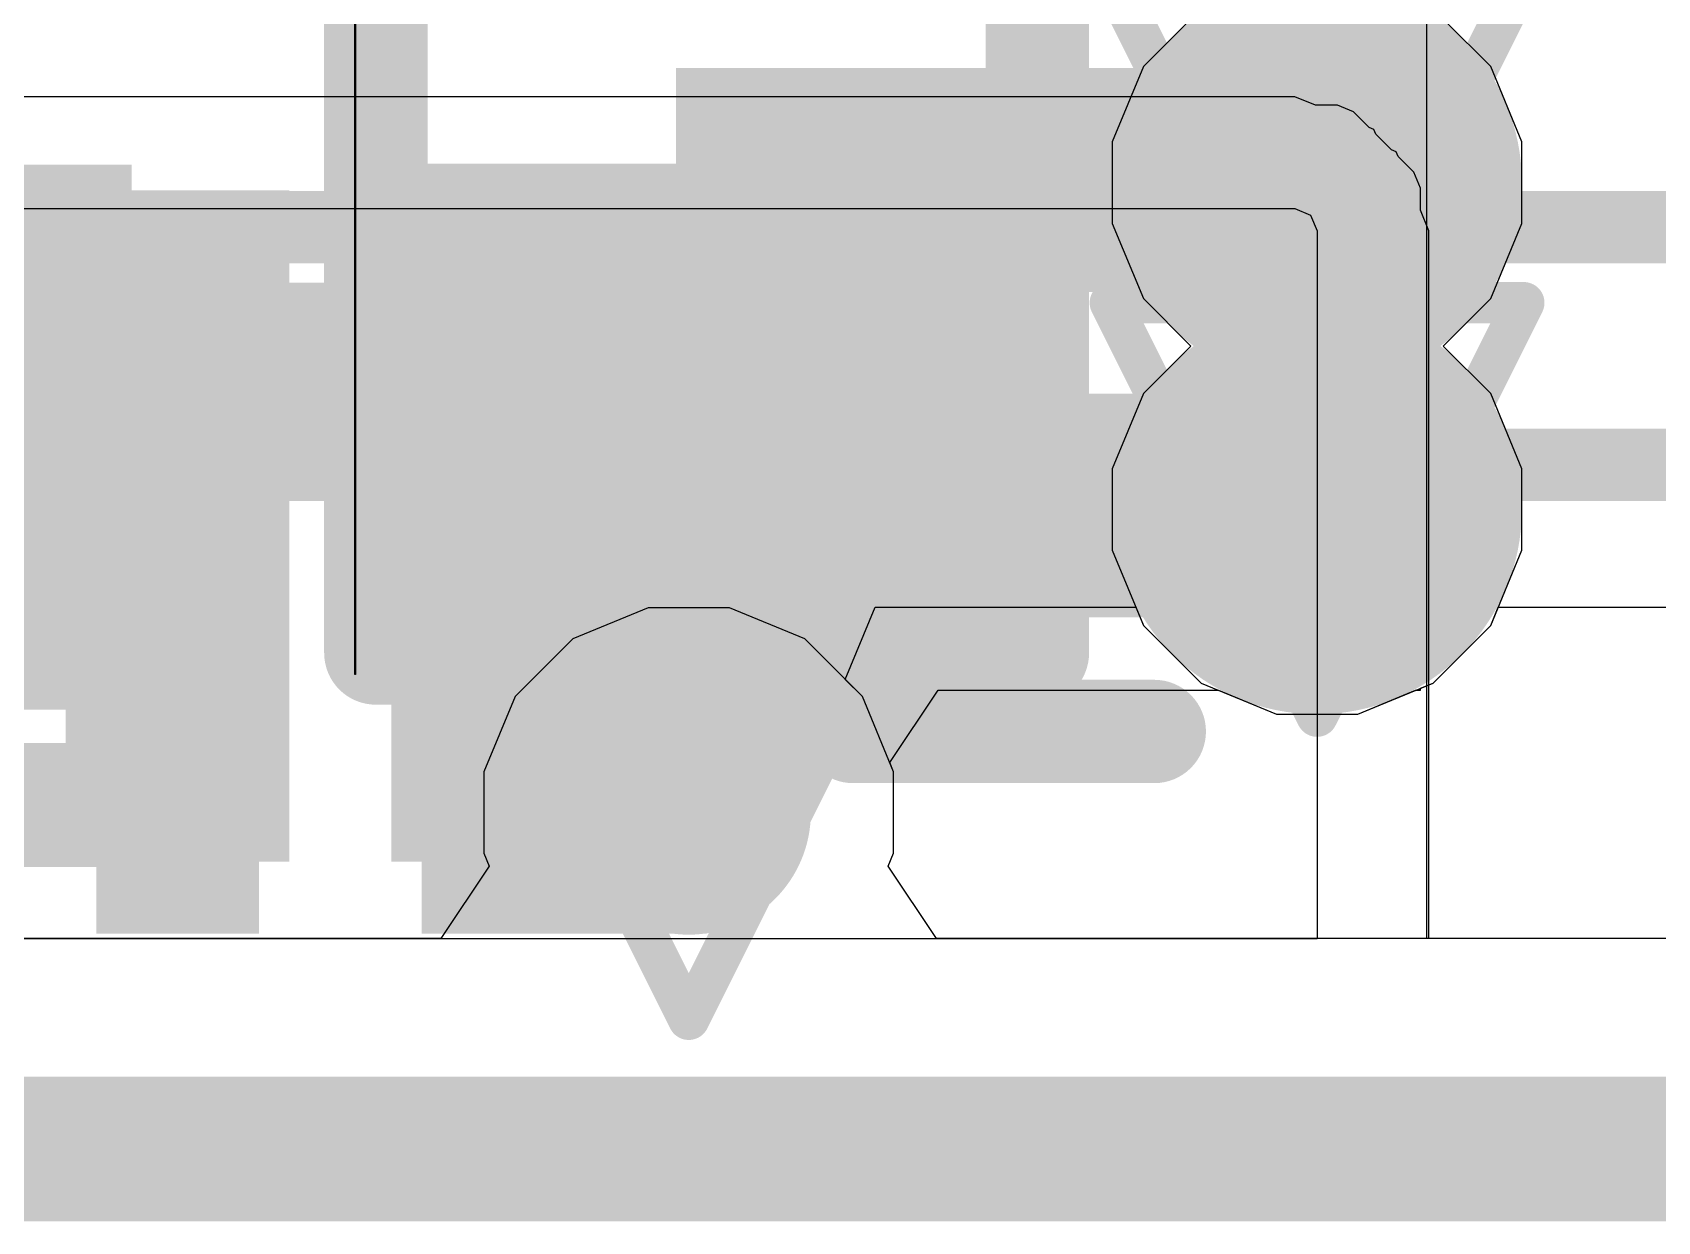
# Model space of a CAD drawing. Header units: inches. Extents: x -6 to 283, y -12 to 154.
# Drawn here: x 64.706 to 66.702, y -11.729 to -10.268 of the extents above; entities that cross this region are included whole.
import ezdxf

# ---------------------------------------------------------------- set-up
doc = ezdxf.new("R2010")
doc.units = ezdxf.units.IN
for name, color, linetype in [('Board Outline', 216, 'Continuous'), ('Bottom Layer', 5, 'Continuous'), ('Bottom Overlay', 54, 'Continuous'), ('Bottom Paste', 16, 'Continuous'), ('Bottom Solder', 6, 'Continuous'), ('Drill Drawing', 1, 'Continuous'), ('GND-1', 16, 'Continuous'), ('GND-2', 90, 'Continuous'), ('GND-3', 216, 'Continuous'), ('GND-4', 54, 'Continuous'), ('PWR-1', 156, 'Continuous'), ('PWR-2', 130, 'Continuous'), ('Signal L1', 76, 'Continuous'), ('Signal L2', 6, 'Continuous'), ('Top Layer', 1, 'Continuous'), ('Top Overlay', 2, 'Continuous'), ('Top Paste', 8, 'Continuous'), ('Top Solder', 216, 'Continuous'), ('Via Holes', 16, 'Continuous')]:
    doc.layers.add(name, color=color, linetype=linetype)

# ---------------------------------------------------------------- blocks, each defined once
blk = doc.blocks.new('24_UQFN__4_2__B_7')
at = {"layer": 'Bottom Layer'}
for points in [[(0.4499991, -1.30000248), (1.20000014, -1.30000248), (1.20000014, -1.50000208), (0.4499991, -1.50000208)], [(-0.1000023399999999, -1.44999964), (-0.1000023400000001, -2.20000068), (-0.3000019400000001, -2.20000068), (-0.3000019399999999, -1.44999964)], [(0.3000019400000001, -1.44999964), (0.3000019399999999, -2.20000068), (0.1000023399999999, -2.20000068), (0.1000023400000001, -1.44999964)], [(0.4499991, -1.70000168), (1.20000014, -1.70000168), (1.20000014, -1.90000128), (0.4499991, -1.90000128)]]:
    blk.add_hatch(color=5, dxfattribs=at).paths.add_polyline_path(points)
at = {"layer": 'Bottom Paste'}
for points in [[(0.4499991, -1.30000248), (1.20000014, -1.30000248), (1.20000014, -1.50000208), (0.4499991, -1.50000208)], [(-0.1000023399999999, -1.44999964), (-0.1000023400000001, -2.20000068), (-0.3000019400000001, -2.20000068), (-0.3000019399999999, -1.44999964)], [(0.3000019400000001, -1.44999964), (0.3000019399999999, -2.20000068), (0.1000023399999999, -2.20000068), (0.1000023400000001, -1.44999964)], [(0.4499991, -1.70000168), (1.20000014, -1.70000168), (1.20000014, -1.90000128), (0.4499991, -1.90000128)]]:
    blk.add_hatch(color=16, dxfattribs=at).paths.add_polyline_path(points)
at = {"layer": 'Bottom Solder'}
for points in [[(0.41249854, -1.26250192), (1.2375007, -1.26250192), (1.2375007, -1.53750264), (0.41249854, -1.53750264)], [(-0.06250177999999992, -1.41249908), (-0.06250178000000006, -2.23750124), (-0.3375025, -2.23750124), (-0.3375024999999999, -1.41249908)], [(0.3375025, -1.41249908), (0.3375024999999999, -2.23750124), (0.06250177999999992, -2.23750124), (0.06250178000000006, -1.41249908)], [(0.41249854, -1.66250112), (1.2375007, -1.66250112), (1.2375007, -1.93750184), (0.41249854, -1.93750184)]]:
    blk.add_hatch(color=6, dxfattribs=at).paths.add_polyline_path(points)
at = {"layer": 'Bottom Overlay'}
blk.add_lwpolyline([(0.62999874, -2.07760316, 0.127, 0.127, 0), (1.00000054, -2.07760062, 0.127, 0.127, 0)], format="xyseb", dxfattribs=at)
for points in [[(0.59824874, -2.07760316, 0.0635, 0.0635, 1), (0.66174874, -2.07760316, 0.0635, 0.0635, 1)], [(0.9682505399999999, -2.07760062, 0.0635, 0.0635, 1), (1.03175054, -2.07760062, 0.0635, 0.0635, 1)]]:
    blk.add_lwpolyline(points, format="xyseb", close=True, dxfattribs=at)
blk = doc.blocks.new('R___0402_116')
at = {"layer": 'Top Layer'}
for points in [[(-0.6985, -0.3175), (-0.6985, 0.3174999999999999), (-0.2413000000000001, 0.3175), (-0.2412999999999999, -0.3174999999999999)], [(0.2413000000000001, -0.3175), (0.2412999999999999, 0.3174999999999999), (0.6985, 0.3175), (0.6985, -0.3174999999999999)]]:
    blk.add_hatch(color=1, dxfattribs=at).paths.add_polyline_path(points)
at = {"layer": 'Top Paste'}
for points in [[(-0.6985, -0.3175), (-0.6985, 0.3174999999999999), (-0.2413000000000001, 0.3175), (-0.2412999999999999, -0.3174999999999999)], [(0.2413000000000001, -0.3175), (0.2412999999999999, 0.3174999999999999), (0.6985, 0.3175), (0.6985, -0.3174999999999999)]]:
    blk.add_hatch(color=8, dxfattribs=at).paths.add_polyline_path(points)
at = {"layer": 'Top Solder'}
for points in [[(-0.75350116, -0.3725011600000001), (-0.75350116, 0.3725011599999999), (-0.18629884, 0.3725011600000001), (-0.1862988399999999, -0.3725011599999999)], [(0.18629884, -0.3725011600000001), (0.1862988399999999, 0.3725011599999999), (0.75350116, 0.3725011600000001), (0.75350116, -0.3725011599999999)]]:
    blk.add_hatch(color=216, dxfattribs=at).paths.add_polyline_path(points)
at = {"layer": 'Top Overlay'}
for points in [[(-0.7874, -0.4064, 0.127, 0.127, 0), (-0.7874, 0.4064, 0.127, 0.127, 0)], [(0.7874, 0.4064, 0.127, 0.127, 0), (-0.7874, 0.4064, 0.127, 0.127, 0)], [(0.7874, -0.4064, 0.127, 0.127, 0), (0.7874, 0.4064, 0.127, 0.127, 0)], [(0.7874, -0.4064, 0.127, 0.127, 0), (-0.7874, -0.4064, 0.127, 0.127, 0)], [(0.8128, -0.4318, 0.0032258, 0.0032258, 0), (-0.8128, -0.4318, 0.0032258, 0.0032258, 0)]]:
    blk.add_lwpolyline(points, format="xyseb", dxfattribs=at)
for points in [[(-0.8191499999999999, 0.4064, 0.0635, 0.0635, 1), (-0.7556499999999999, 0.4064, 0.0635, 0.0635, 1)], [(-0.8191499999999999, 0.4064, 0.0635, 0.0635, 1), (-0.7556499999999999, 0.4064, 0.0635, 0.0635, 1)], [(0.7556499999999999, 0.4064, 0.0635, 0.0635, 1), (0.8191499999999999, 0.4064, 0.0635, 0.0635, 1)], [(0.7556499999999999, 0.4064, 0.0635, 0.0635, 1), (0.8191499999999999, 0.4064, 0.0635, 0.0635, 1)], [(-0.8191499999999999, -0.4064, 0.0635, 0.0635, 1), (-0.7556499999999999, -0.4064, 0.0635, 0.0635, 1)], [(-0.8191499999999999, -0.4064, 0.0635, 0.0635, 1), (-0.7556499999999999, -0.4064, 0.0635, 0.0635, 1)], [(0.7556499999999999, -0.4064, 0.0635, 0.0635, 1), (0.8191499999999999, -0.4064, 0.0635, 0.0635, 1)], [(0.7556499999999999, -0.4064, 0.0635, 0.0635, 1), (0.8191499999999999, -0.4064, 0.0635, 0.0635, 1)], [(-0.81360518, -0.4318, 0.0016129, 0.0016129, 1), (-0.8119948199999999, -0.4318, 0.0016129, 0.0016129, 1)], [(0.8119948199999999, -0.4318, 0.0016129, 0.0016129, 1), (0.81360518, -0.4318, 0.0016129, 0.0016129, 1)]]:
    blk.add_lwpolyline(points, format="xyseb", close=True, dxfattribs=at)
blk = doc.blocks.new('C___0402_313')
at = {"layer": 'Top Layer'}
for points in [[(-0.6985, -0.3175), (-0.6985, 0.3174999999999999), (-0.2413000000000001, 0.3175), (-0.2412999999999999, -0.3174999999999999)], [(0.2413000000000001, -0.3175), (0.2412999999999999, 0.3174999999999999), (0.6985, 0.3175), (0.6985, -0.3174999999999999)]]:
    blk.add_hatch(color=1, dxfattribs=at).paths.add_polyline_path(points)
at = {"layer": 'Top Paste'}
for points in [[(-0.6985, -0.3175), (-0.6985, 0.3174999999999999), (-0.2413000000000001, 0.3175), (-0.2412999999999999, -0.3174999999999999)], [(0.2413000000000001, -0.3175), (0.2412999999999999, 0.3174999999999999), (0.6985, 0.3175), (0.6985, -0.3174999999999999)]]:
    blk.add_hatch(color=8, dxfattribs=at).paths.add_polyline_path(points)
at = {"layer": 'Top Solder'}
for points in [[(-0.7584998799999999, -0.3774998800000001), (-0.7584998799999999, 0.3774998799999999), (-0.1813001200000001, 0.3774998800000001), (-0.1813001199999999, -0.3774998799999999)], [(0.1813001200000001, -0.3774998800000001), (0.1813001199999999, 0.3774998799999999), (0.7584998799999999, 0.3774998800000001), (0.7584998799999999, -0.3774998799999999)]]:
    blk.add_hatch(color=216, dxfattribs=at).paths.add_polyline_path(points)
at = {"layer": 'Top Overlay'}
for points in [[(-0.2794, 0.4064, 0.127, 0.127, 0), (-0.7874, 0.4064, 0.127, 0.127, 0)], [(-0.7874, -0.4064, 0.127, 0.127, 0), (-0.7874, 0.4064, 0.127, 0.127, 0)], [(0.7874, 0.4064, 0.127, 0.127, 0), (0.2794, 0.4064, 0.127, 0.127, 0)], [(0.7874, -0.4064, 0.127, 0.127, 0), (0.7874, 0.4064, 0.127, 0.127, 0)], [(-0.2794, -0.4064, 0.127, 0.127, 0), (-0.7874, -0.4064, 0.127, 0.127, 0)], [(0.7874, -0.4064, 0.127, 0.127, 0), (0.2794, -0.4064, 0.127, 0.127, 0)]]:
    blk.add_lwpolyline(points, format="xyseb", dxfattribs=at)
for points in [[(-0.8191499999999999, 0.4064, 0.0635, 0.0635, 1), (-0.7556499999999999, 0.4064, 0.0635, 0.0635, 1)], [(-0.8191499999999999, 0.4064, 0.0635, 0.0635, 1), (-0.7556499999999999, 0.4064, 0.0635, 0.0635, 1)], [(-0.31115, 0.4064, 0.0635, 0.0635, 1), (-0.24765, 0.4064, 0.0635, 0.0635, 1)], [(0.24765, 0.4064, 0.0635, 0.0635, 1), (0.31115, 0.4064, 0.0635, 0.0635, 1)], [(0.7556499999999999, 0.4064, 0.0635, 0.0635, 1), (0.8191499999999999, 0.4064, 0.0635, 0.0635, 1)], [(0.7556499999999999, 0.4064, 0.0635, 0.0635, 1), (0.8191499999999999, 0.4064, 0.0635, 0.0635, 1)], [(-0.8191499999999999, -0.4064, 0.0635, 0.0635, 1), (-0.7556499999999999, -0.4064, 0.0635, 0.0635, 1)], [(-0.8191499999999999, -0.4064, 0.0635, 0.0635, 1), (-0.7556499999999999, -0.4064, 0.0635, 0.0635, 1)], [(-0.31115, -0.4064, 0.0635, 0.0635, 1), (-0.24765, -0.4064, 0.0635, 0.0635, 1)], [(0.24765, -0.4064, 0.0635, 0.0635, 1), (0.31115, -0.4064, 0.0635, 0.0635, 1)], [(0.7556499999999999, -0.4064, 0.0635, 0.0635, 1), (0.8191499999999999, -0.4064, 0.0635, 0.0635, 1)], [(0.7556499999999999, -0.4064, 0.0635, 0.0635, 1), (0.8191499999999999, -0.4064, 0.0635, 0.0635, 1)]]:
    blk.add_lwpolyline(points, format="xyseb", close=True, dxfattribs=at)

msp = doc.modelspace()

# ---------------------------------------------------------------- hatches: boundary and pattern name
at = {"layer": 'Bottom Layer'}
h = msp.add_hatch(color=5, dxfattribs=at)
edge = h.paths.add_edge_path()
edge.add_arc((66.28383237999999, -10.45252418), 0.1499997, 0, 360)
for points in [[(64.78383538, -11.37531634), (64.98383498, -11.37531634), (64.98383498, -10.49932622), (64.78383538, -10.49932622)], [(65.18383966, -11.37531634), (65.53383642, -11.37531634), (65.53383642, -11.07486482), (65.18383966, -11.07486482)]]:
    msp.add_hatch(color=5, dxfattribs=at).paths.add_polyline_path(points)
h = msp.add_hatch(color=5, dxfattribs=at)
edge = h.paths.add_edge_path()
edge.add_arc((66.28383491999999, -10.85412358), 0.1499997, 0, 360)
h = msp.add_hatch(color=5, dxfattribs=at)
edge = h.paths.add_edge_path()
edge.add_arc((65.51187558, -11.22657394), 0.1499997, 0, 360)
at = {"layer": 'Bottom Solder'}
h = msp.add_hatch(color=6, dxfattribs=at)
edge = h.paths.add_edge_path()
edge.add_arc((66.28880062, -10.0509578), 0.2515997, 0, 360)
h = msp.add_hatch(color=6, dxfattribs=at)
edge = h.paths.add_edge_path()
edge.add_arc((66.28383237999999, -10.45252418), 0.2515997, 0, 360)
h = msp.add_hatch(color=6, dxfattribs=at)
edge = h.paths.add_edge_path()
edge.add_arc((66.28383491999999, -10.85412358), 0.2515997, 0, 360)
at = {"layer": 'GND-1'}
h = msp.add_hatch(color=16, dxfattribs=at)
edge = h.paths.add_edge_path()
edge.add_arc((65.51187558, -11.22657394), 0.1499997, 0, 360)
at = {"layer": 'GND-2'}
h = msp.add_hatch(color=90, dxfattribs=at)
edge = h.paths.add_edge_path()
edge.add_arc((65.51187558, -11.22657394), 0.1499997, 0, 360)
at = {"layer": 'GND-3'}
h = msp.add_hatch(color=216, dxfattribs=at)
edge = h.paths.add_edge_path()
edge.add_arc((65.51187558, -11.22657394), 0.1499997, 0, 360)
at = {"layer": 'GND-4'}
h = msp.add_hatch(color=54, dxfattribs=at)
edge = h.paths.add_edge_path()
edge.add_arc((66.28383237999999, -10.45252418), 0.1499997, 0, 360)
h = msp.add_hatch(color=54, dxfattribs=at)
edge = h.paths.add_edge_path()
edge.add_arc((66.28383491999999, -10.85412358), 0.1499997, 0, 360)
h = msp.add_hatch(color=54, dxfattribs=at)
edge = h.paths.add_edge_path()
edge.add_arc((65.51187558, -11.22657394), 0.1499997, 0, 360)
at = {"layer": 'PWR-1'}
h = msp.add_hatch(color=156, dxfattribs=at)
edge = h.paths.add_edge_path()
edge.add_arc((65.51187558, -11.22657394), 0.1499997, 0, 360)
at = {"layer": 'PWR-2'}
h = msp.add_hatch(color=130, dxfattribs=at)
edge = h.paths.add_edge_path()
edge.add_arc((65.51187558, -11.22657394), 0.1499997, 0, 360)
at = {"layer": 'Signal L1'}
h = msp.add_hatch(color=76, dxfattribs=at)
edge = h.paths.add_edge_path()
edge.add_arc((65.51187558, -11.22657394), 0.1499997, 0, 360)
at = {"layer": 'Signal L2'}
h = msp.add_hatch(color=6, dxfattribs=at)
edge = h.paths.add_edge_path()
edge.add_arc((66.28383237999999, -10.45252418), 0.1499997, 0, 360)
h = msp.add_hatch(color=6, dxfattribs=at)
edge = h.paths.add_edge_path()
edge.add_arc((66.28383491999999, -10.85412358), 0.1499997, 0, 360)
h = msp.add_hatch(color=6, dxfattribs=at)
edge = h.paths.add_edge_path()
edge.add_arc((65.51187558, -11.22657394), 0.1499997, 0, 360)
at = {"layer": 'Top Layer'}
msp.add_hatch(color=1, dxfattribs=at).paths.add_polyline_path([(64.37054182, -10.83738498), (65.56617062, -10.83738498), (65.56617062, -10.57566338), (64.37054182, -10.57566338)])
h = msp.add_hatch(color=1, dxfattribs=at)
edge = h.paths.add_edge_path()
edge.add_arc((65.51187558, -11.22657394), 0.1499997, 0, 360)
at = {"layer": 'Via Holes'}
h = msp.add_hatch(color=7, dxfattribs=at)
edge = h.paths.add_edge_path()
edge.add_arc((66.28383237999999, -10.45252418), 0.07499858, 0, 360)
h = msp.add_hatch(color=7, dxfattribs=at)
edge = h.paths.add_edge_path()
edge.add_arc((66.28383491999999, -10.85412358), 0.07499858, 0, 360)
h = msp.add_hatch(color=7, dxfattribs=at)
edge = h.paths.add_edge_path()
edge.add_arc((65.51187558, -11.22657394), 0.07499858, 0, 360)

# ---------------------------------------------------------------- linework, layer by layer
at = {"layer": 'Board Outline'}
msp.add_lwpolyline([(12.036425, -11.64013166, 0.1778, 0.1778, 0), (75.42232058, -11.64012658, 0.1778, 0.1778, 0)], format="xyseb", dxfattribs=at)
at = {"layer": 'Bottom Layer'}
for p, q in [((66.49713141999999, -10.99664298), (66.50643543999999, -10.97418176)), ((66.50643543999999, -10.97418176), (71.15574796, -10.97418176)), ((66.42635431999999, -11.06742008), (66.49713141999999, -10.99664298)), ((65.75879406, -11.1652304), (65.81819704, -11.07632786)), ((65.81819704, -11.07632786), (66.1628217, -11.07632786)), ((66.1628217, -11.07632786), (66.2337893, -11.10572328)), ((66.33388054, -11.10572328), (66.40484814, -11.07632786)), ((66.40484814, -11.07632786), (66.41083746, -11.07632786)), ((66.41083746, -11.07384628), (66.42635431999999, -11.06742008)), ((66.41083746, -11.07632786), (66.41083746, -11.07384628)), ((66.2337893, -11.10572328), (66.33388054, -11.10572328)), ((65.76347528, -11.17652832), (65.75879406, -11.1652304)), ((65.76347528, -11.27661956), (65.76347528, -11.17652832)), ((65.75699574, -11.29226088), (65.76347528, -11.27661956)), ((65.81639872, -11.38116342), (65.75699574, -11.29226088)), ((75.42228247999999, -11.38116342), (65.81639872, -11.38116342))]:
    msp.add_line(p, q, dxfattribs=at)
for points in [[(66.33858208, -10.50727388, 0.08889999999999999, 0.08889999999999999, -0.4142135623730951), (66.28383237999999, -10.45252418, 0.08889999999999999, 0.08889999999999999, 0)], [(66.33858208, -10.50727388, 0.08889999999999999, 0.08889999999999999, 0), (71.15574796, -10.50727388, 0.08889999999999999, 0.08889999999999999, 0)], [(66.28383491999999, -10.85412358, 0.08889999999999999, 0.08889999999999999, -0.4142135623730951), (66.33858461999999, -10.79937388, 0.08889999999999999, 0.08889999999999999, 0)], [(66.33858461999999, -10.79937388, 0.08889999999999999, 0.08889999999999999, 0), (71.15574796, -10.79937388, 0.08889999999999999, 0.08889999999999999, 0)], [(64.88383518, -11.14932746, 0.1524, 0.1524, 0), (64.88383518, -10.87432674, 0.1524, 0.1524, 0)], [(65.28383692, -10.87432674, 0.1016, 0.1016, 0), (65.28383946, -10.87432674, 0.1016, 0.1016, 0)], [(64.8160375, -11.21712514, 0.1524, 0.1524, 0), (64.88383518, -11.14932746, 0.1524, 0.1524, 0)], [(51.19818818, -11.21712514, 0.1524, 0.1524, 0), (64.8160375, -11.21712514, 0.1524, 0.1524, 0)]]:
    msp.add_lwpolyline(points, format="xyseb", dxfattribs=at)
for points in [[(66.26160737999999, -10.45252418, 0.04445, 0.04445, 1), (66.30605738, -10.45252418, 0.04445, 0.04445, 1)], [(66.31635707999999, -10.50727388, 0.04445, 0.04445, 1), (66.36080708, -10.50727388, 0.04445, 0.04445, 1)], [(66.31635707999999, -10.50727388, 0.04445, 0.04445, 1), (66.36080708, -10.50727388, 0.04445, 0.04445, 1)], [(66.31635961999999, -10.79937388, 0.04445, 0.04445, 1), (66.36080962, -10.79937388, 0.04445, 0.04445, 1)], [(66.31635961999999, -10.79937388, 0.04445, 0.04445, 1), (66.36080962, -10.79937388, 0.04445, 0.04445, 1)], [(64.84573518, -10.87432674, 0.0762, 0.0762, 1), (64.92193517999999, -10.87432674, 0.0762, 0.0762, 1)], [(66.26160992, -10.85412358, 0.04445, 0.04445, 1), (66.30605992, -10.85412358, 0.04445, 0.04445, 1)], [(65.25843692, -10.87432674, 0.0508, 0.0508, 1), (65.30923691999999, -10.87432674, 0.0508, 0.0508, 1)], [(65.25843945999999, -10.87432674, 0.0508, 0.0508, 1), (65.30923946, -10.87432674, 0.0508, 0.0508, 1)], [(64.84573518, -11.14932746, 0.0762, 0.0762, 1), (64.92193517999999, -11.14932746, 0.0762, 0.0762, 1)], [(64.84573518, -11.14932746, 0.0762, 0.0762, 1), (64.92193517999999, -11.14932746, 0.0762, 0.0762, 1)], [(64.7779375, -11.21712514, 0.0762, 0.0762, 1), (64.8541375, -11.21712514, 0.0762, 0.0762, 1)], [(64.7779375, -11.21712514, 0.0762, 0.0762, 1), (64.8541375, -11.21712514, 0.0762, 0.0762, 1)]]:
    msp.add_lwpolyline(points, format="xyseb", close=True, dxfattribs=at)
at = {"layer": 'Drill Drawing'}
for points in [[(66.03480061999998, -9.7969578, 0.0508, 0.0508, 0), (66.28880062, -10.3049578, 0.0508, 0.0508, 0)], [(66.28880062, -10.3049578, 0.0508, 0.0508, 0), (66.54280062, -9.7969578, 0.0508, 0.0508, 0)], [(66.02983238, -10.19852418, 0.0508, 0.0508, 0), (66.28383237999999, -10.70652418, 0.0508, 0.0508, 0)], [(66.28383237999999, -10.70652418, 0.0508, 0.0508, 0), (66.53783238, -10.19852418, 0.0508, 0.0508, 0)], [(66.02983492, -10.60012358, 0.0508, 0.0508, 0), (66.53783492, -10.60012358, 0.0508, 0.0508, 0)], [(66.02983492, -10.60012358, 0.0508, 0.0508, 0), (66.28383491999999, -11.10812358, 0.0508, 0.0508, 0)], [(66.28383491999999, -11.10812358, 0.0508, 0.0508, 0), (66.53783492, -10.60012358, 0.0508, 0.0508, 0)], [(65.25787558, -10.97257394, 0.0508, 0.0508, 0), (65.76587557999999, -10.97257394, 0.0508, 0.0508, 0)], [(65.25787558, -10.97257394, 0.0508, 0.0508, 0), (65.51187558, -11.48057394, 0.0508, 0.0508, 0)], [(65.51187558, -11.48057394, 0.0508, 0.0508, 0), (65.76587557999999, -10.97257394, 0.0508, 0.0508, 0)]]:
    msp.add_lwpolyline(points, format="xyseb", dxfattribs=at)
for points in [[(66.27610062, -10.3049578, 0.0254, 0.0254, 1), (66.30150062, -10.3049578, 0.0254, 0.0254, 1)], [(66.27610062, -10.3049578, 0.0254, 0.0254, 1), (66.30150062, -10.3049578, 0.0254, 0.0254, 1)], [(66.01713491999999, -10.60012358, 0.0254, 0.0254, 1), (66.04253492, -10.60012358, 0.0254, 0.0254, 1)], [(66.01713491999999, -10.60012358, 0.0254, 0.0254, 1), (66.04253492, -10.60012358, 0.0254, 0.0254, 1)], [(66.52513492, -10.60012358, 0.0254, 0.0254, 1), (66.55053492, -10.60012358, 0.0254, 0.0254, 1)], [(66.52513492, -10.60012358, 0.0254, 0.0254, 1), (66.55053492, -10.60012358, 0.0254, 0.0254, 1)], [(66.27113238, -10.70652418, 0.0254, 0.0254, 1), (66.29653238, -10.70652418, 0.0254, 0.0254, 1)], [(66.27113238, -10.70652418, 0.0254, 0.0254, 1), (66.29653238, -10.70652418, 0.0254, 0.0254, 1)], [(65.24517558, -10.97257394, 0.0254, 0.0254, 1), (65.27057558, -10.97257394, 0.0254, 0.0254, 1)], [(65.24517558, -10.97257394, 0.0254, 0.0254, 1), (65.27057558, -10.97257394, 0.0254, 0.0254, 1)], [(65.75317558, -10.97257394, 0.0254, 0.0254, 1), (65.77857558, -10.97257394, 0.0254, 0.0254, 1)], [(65.75317558, -10.97257394, 0.0254, 0.0254, 1), (65.77857558, -10.97257394, 0.0254, 0.0254, 1)], [(66.27113492, -11.10812358, 0.0254, 0.0254, 1), (66.29653492, -11.10812358, 0.0254, 0.0254, 1)], [(66.27113492, -11.10812358, 0.0254, 0.0254, 1), (66.29653492, -11.10812358, 0.0254, 0.0254, 1)], [(65.49917557999999, -11.48057394, 0.0254, 0.0254, 1), (65.52457558, -11.48057394, 0.0254, 0.0254, 1)], [(65.49917557999999, -11.48057394, 0.0254, 0.0254, 1), (65.52457558, -11.48057394, 0.0254, 0.0254, 1)]]:
    msp.add_lwpolyline(points, format="xyseb", close=True, dxfattribs=at)
at = {"layer": 'GND-1'}
for p, q in [((65.46182996, -10.97497424), (65.36935618, -11.01327744)), ((65.5619212, -10.97497424), (65.46182996, -10.97497424)), ((65.65439497999999, -11.01327744), (65.5619212, -10.97497424)), ((65.36935618, -11.01327744), (65.29857908, -11.08405454)), ((65.72517208, -11.08405454), (65.65439497999999, -11.01327744)), ((65.29857908, -11.08405454), (65.26027588, -11.17652832)), ((65.76347528, -11.17652832), (65.72517208, -11.08405454)), ((65.26027588, -11.17652832), (65.26027588, -11.27661956)), ((65.76347528, -11.27661956), (65.76347528, -11.17652832)), ((65.26027588, -11.27661956), (65.26675542, -11.29226088)), ((65.75699574, -11.29226088), (65.76347528, -11.27661956)), ((65.26675542, -11.29226088), (65.20735244, -11.38116342)), ((65.81639872, -11.38116342), (65.75699574, -11.29226088)), ((65.20735244, -11.38116342), (43.75948068, -11.38116342)), ((75.42228247999999, -11.38116342), (65.81639872, -11.38116342))]:
    msp.add_line(p, q, dxfattribs=at)
at = {"layer": 'GND-2'}
for p, q in [((65.46182996, -10.97497424), (65.36935618, -11.01327744)), ((65.5619212, -10.97497424), (65.46182996, -10.97497424)), ((65.65439497999999, -11.01327744), (65.5619212, -10.97497424)), ((65.36935618, -11.01327744), (65.29857908, -11.08405454)), ((65.72517208, -11.08405454), (65.65439497999999, -11.01327744)), ((65.29857908, -11.08405454), (65.26027588, -11.17652832)), ((65.76347528, -11.17652832), (65.72517208, -11.08405454)), ((65.26027588, -11.17652832), (65.26027588, -11.27661956)), ((65.76347528, -11.27661956), (65.76347528, -11.17652832)), ((65.26027588, -11.27661956), (65.26675542, -11.29226088)), ((65.75699574, -11.29226088), (65.76347528, -11.27661956)), ((65.26675542, -11.29226088), (65.20735244, -11.38116342)), ((65.81639872, -11.38116342), (65.75699574, -11.29226088)), ((65.20735244, -11.38116342), (43.75948068, -11.38116342)), ((75.42228247999999, -11.38116342), (65.81639872, -11.38116342))]:
    msp.add_line(p, q, dxfattribs=at)
at = {"layer": 'GND-3'}
for p, q in [((65.46182996, -10.97497424), (65.36935618, -11.01327744)), ((65.5619212, -10.97497424), (65.46182996, -10.97497424)), ((65.65439497999999, -11.01327744), (65.5619212, -10.97497424)), ((65.36935618, -11.01327744), (65.29857908, -11.08405454)), ((65.72517208, -11.08405454), (65.65439497999999, -11.01327744)), ((65.29857908, -11.08405454), (65.26027588, -11.17652832)), ((65.76347528, -11.17652832), (65.72517208, -11.08405454)), ((65.26027588, -11.17652832), (65.26027588, -11.27661956)), ((65.76347528, -11.27661956), (65.76347528, -11.17652832)), ((65.26027588, -11.27661956), (65.26675542, -11.29226088)), ((65.75699574, -11.29226088), (65.76347528, -11.27661956)), ((65.26675542, -11.29226088), (65.20735244, -11.38116342)), ((65.81639872, -11.38116342), (65.75699574, -11.29226088)), ((65.20735244, -11.38116342), (43.75948068, -11.38116342)), ((75.42228247999999, -11.38116342), (65.81639872, -11.38116342))]:
    msp.add_line(p, q, dxfattribs=at)
at = {"layer": 'GND-4'}
for p, q in [((66.13128506, -10.24925814), (66.07053588, -10.31000478)), ((66.49712887999999, -10.31000478), (66.44134794, -10.25422638)), ((66.07053588, -10.31000478), (66.03223267999999, -10.40247856)), ((66.53543207999999, -10.40247856), (66.49712887999999, -10.31000478)), ((66.03223267999999, -10.40247856), (66.03223267999999, -10.5025698)), ((66.53543207999999, -10.5025698), (66.53543207999999, -10.40247856)), ((66.03223267999999, -10.5025698), (66.07053588, -10.59504358)), ((66.49712887999999, -10.59504358), (66.53543207999999, -10.5025698)), ((66.07053588, -10.59504358), (66.12881618, -10.65332642)), ((66.43884858, -10.65332134), (66.49712887999999, -10.59504358)), ((66.12881618, -10.65332642), (66.07053842, -10.71160418)), ((66.49713141999999, -10.71160418), (66.43884858, -10.65332134)), ((66.07053842, -10.71160418), (66.03223521999999, -10.80407796)), ((66.53543462, -10.80407796), (66.49713141999999, -10.71160418)), ((66.03223521999999, -10.80407796), (66.03223521999999, -10.9041692)), ((66.53543462, -10.9041692), (66.53543462, -10.80407796)), ((66.03223521999999, -10.9041692), (66.07053842, -10.99664298)), ((66.49713141999999, -10.99664298), (66.53543462, -10.9041692)), ((65.46182996, -10.97497424), (65.36935618, -11.01327744)), ((65.5619212, -10.97497424), (65.46182996, -10.97497424)), ((65.65439497999999, -11.01327744), (65.5619212, -10.97497424)), ((66.07053842, -10.99664298), (66.14131552, -11.06742008)), ((66.42635431999999, -11.06742008), (66.49713141999999, -10.99664298)), ((65.36935618, -11.01327744), (65.29857908, -11.08405454)), ((65.72517208, -11.08405454), (65.65439497999999, -11.01327744)), ((66.14131552, -11.06742008), (66.2337893, -11.10572328)), ((66.33388054, -11.10572328), (66.42635431999999, -11.06742008)), ((65.29857908, -11.08405454), (65.26027588, -11.17652832)), ((65.76347528, -11.17652832), (65.72517208, -11.08405454)), ((66.2337893, -11.10572328), (66.33388054, -11.10572328)), ((65.26027588, -11.17652832), (65.26027588, -11.27661956)), ((65.76347528, -11.27661956), (65.76347528, -11.17652832)), ((65.26027588, -11.27661956), (65.26675542, -11.29226088)), ((65.75699574, -11.29226088), (65.76347528, -11.27661956)), ((65.26675542, -11.29226088), (65.20735244, -11.38116342)), ((65.81639872, -11.38116342), (65.75699574, -11.29226088)), ((65.20735244, -11.38116342), (43.75948068, -11.38116342)), ((75.42228247999999, -11.38116342), (65.81639872, -11.38116342))]:
    msp.add_line(p, q, dxfattribs=at)
at = {"layer": 'PWR-1'}
for p, q in [((65.46182996, -10.97497424), (65.36935618, -11.01327744)), ((65.5619212, -10.97497424), (65.46182996, -10.97497424)), ((65.65439497999999, -11.01327744), (65.5619212, -10.97497424)), ((65.36935618, -11.01327744), (65.29857908, -11.08405454)), ((65.72517208, -11.08405454), (65.65439497999999, -11.01327744)), ((65.29857908, -11.08405454), (65.26027588, -11.17652832)), ((65.76347528, -11.17652832), (65.72517208, -11.08405454)), ((65.26027588, -11.17652832), (65.26027588, -11.27661956)), ((65.76347528, -11.27661956), (65.76347528, -11.17652832)), ((65.26027588, -11.27661956), (65.26675542, -11.29226088)), ((65.75699574, -11.29226088), (65.76347528, -11.27661956)), ((65.26675542, -11.29226088), (65.20735244, -11.38116342)), ((65.81639872, -11.38116342), (65.75699574, -11.29226088)), ((65.20735244, -11.38116342), (36.4979458, -11.38116342)), ((75.42228247999999, -11.38116342), (65.81639872, -11.38116342))]:
    msp.add_line(p, q, dxfattribs=at)
at = {"layer": 'PWR-2'}
for p, q in [((66.4186124, -11.38116342), (66.4186124, -9.5014034)), ((65.46182996, -10.97497424), (65.36935618, -11.01327744)), ((65.5619212, -10.97497424), (65.46182996, -10.97497424)), ((65.65439497999999, -11.01327744), (65.5619212, -10.97497424)), ((65.36935618, -11.01327744), (65.29857908, -11.08405454)), ((65.72517208, -11.08405454), (65.65439497999999, -11.01327744)), ((65.29857908, -11.08405454), (65.26027588, -11.17652832)), ((65.76347528, -11.17652832), (65.72517208, -11.08405454)), ((65.26027588, -11.17652832), (65.26027588, -11.27661956)), ((65.76347528, -11.27661956), (65.76347528, -11.17652832)), ((65.26027588, -11.27661956), (65.26675542, -11.29226088)), ((65.75699574, -11.29226088), (65.76347528, -11.27661956)), ((65.26675542, -11.29226088), (65.20735244, -11.38116342)), ((65.81639872, -11.38116342), (65.75699574, -11.29226088)), ((65.20735244, -11.38116342), (43.75948068, -11.38116342)), ((75.42228247999999, -11.38116342), (65.81639872, -11.38116342)), ((75.42228247999999, -11.38116342), (66.4186124, -11.38116342))]:
    msp.add_line(p, q, dxfattribs=at)
at = {"layer": 'Signal L1'}
for p, q in [((65.46182996, -10.97497424), (65.36935618, -11.01327744)), ((65.5619212, -10.97497424), (65.46182996, -10.97497424)), ((65.65439497999999, -11.01327744), (65.5619212, -10.97497424)), ((65.36935618, -11.01327744), (65.29857908, -11.08405454)), ((65.72517208, -11.08405454), (65.65439497999999, -11.01327744)), ((65.29857908, -11.08405454), (65.26027588, -11.17652832)), ((65.76347528, -11.17652832), (65.72517208, -11.08405454)), ((65.26027588, -11.17652832), (65.26027588, -11.27661956)), ((65.76347528, -11.27661956), (65.76347528, -11.17652832)), ((65.26027588, -11.27661956), (65.26675542, -11.29226088)), ((65.75699574, -11.29226088), (65.76347528, -11.27661956)), ((65.26675542, -11.29226088), (65.20735244, -11.38116342)), ((65.81639872, -11.38116342), (65.75699574, -11.29226088)), ((65.20735244, -11.38116342), (43.75948068, -11.38116342)), ((75.42228247999999, -11.38116342), (65.81639872, -11.38116342))]:
    msp.add_line(p, q, dxfattribs=at)
at = {"layer": 'Signal L2'}
for p, q in [((66.49712887999999, -10.31000478), (66.44134794, -10.25422638)), ((66.53543207999999, -10.40247856), (66.49712887999999, -10.31000478)), ((66.53543207999999, -10.5025698), (66.53543207999999, -10.40247856)), ((66.49712887999999, -10.59504358), (66.53543207999999, -10.5025698)), ((66.43884858, -10.65332134), (66.49712887999999, -10.59504358)), ((66.49713141999999, -10.71160418), (66.43884858, -10.65332134)), ((66.53543462, -10.80407796), (66.49713141999999, -10.71160418)), ((66.53543462, -10.9041692), (66.53543462, -10.80407796)), ((66.49713141999999, -10.99664298), (66.53543462, -10.9041692)), ((65.7041993, -11.06308176), (65.74102422, -10.97418176)), ((65.74102422, -10.97418176), (66.0612344, -10.97418176)), ((66.0612344, -10.97418176), (66.07053842, -10.99664298)), ((66.07053842, -10.99664298), (66.14131552, -11.06742008)), ((66.42635431999999, -11.06742008), (66.49713141999999, -10.99664298)), ((65.72517208, -11.08405454), (65.7041993, -11.06308176)), ((66.14131552, -11.06742008), (66.2337893, -11.10572328)), ((66.33388054, -11.10572328), (66.42635431999999, -11.06742008)), ((65.76347528, -11.17652832), (65.72517208, -11.08405454)), ((66.2337893, -11.10572328), (66.33388054, -11.10572328)), ((65.76347528, -11.27661956), (65.76347528, -11.17652832)), ((65.75699574, -11.29226088), (65.76347528, -11.27661956)), ((65.81639872, -11.38116342), (65.75699574, -11.29226088)), ((75.42228247999999, -11.38116342), (65.81639872, -11.38116342))]:
    msp.add_line(p, q, dxfattribs=at)
for points in [[(66.28383237999999, -10.50727388, 0.08889999999999999, 0.08889999999999999, 0), (66.28383237999999, -10.45252418, 0.08889999999999999, 0.08889999999999999, 0)], [(46.22404268, -10.50727388, 0.08889999999999999, 0.08889999999999999, 0), (66.28383237999999, -10.50727388, 0.08889999999999999, 0.08889999999999999, 0)], [(46.10305232, -10.79937388, 0.08889999999999999, 0.08889999999999999, 0), (66.28383491999999, -10.79937388, 0.08889999999999999, 0.08889999999999999, 0)], [(66.28383491999999, -10.85412358, 0.08889999999999999, 0.08889999999999999, 0), (66.28383491999999, -10.79937388, 0.08889999999999999, 0.08889999999999999, 0)]]:
    msp.add_lwpolyline(points, format="xyseb", dxfattribs=at)
for points in [[(66.26160737999999, -10.45252418, 0.04445, 0.04445, 1), (66.30605738, -10.45252418, 0.04445, 0.04445, 1)], [(66.26160737999999, -10.50727388, 0.04445, 0.04445, 1), (66.30605738, -10.50727388, 0.04445, 0.04445, 1)], [(66.26160737999999, -10.50727388, 0.04445, 0.04445, 1), (66.30605738, -10.50727388, 0.04445, 0.04445, 1)], [(66.26160992, -10.79937388, 0.04445, 0.04445, 1), (66.30605992, -10.79937388, 0.04445, 0.04445, 1)], [(66.26160992, -10.79937388, 0.04445, 0.04445, 1), (66.30605992, -10.79937388, 0.04445, 0.04445, 1)], [(66.26160992, -10.85412358, 0.04445, 0.04445, 1), (66.30605992, -10.85412358, 0.04445, 0.04445, 1)]]:
    msp.add_lwpolyline(points, format="xyseb", close=True, dxfattribs=at)
at = {"layer": 'Top Layer'}
for p, q in [((66.25648928, -10.34696178), (63.93609006, -10.34696178)), ((66.28174958, -10.35742404), (66.25648928, -10.34696178)), ((66.30909014, -10.35742404), (66.28174958, -10.35742404)), ((66.32842461999999, -10.36543266), (66.30909014, -10.35742404)), ((66.32842715999999, -10.3654352), (66.32842461999999, -10.36543266)), ((66.32843732, -10.3654352), (66.32842715999999, -10.3654352)), ((66.3477718, -10.38476968), (66.32843732, -10.3654352)), ((66.35369254, -10.38722332), (66.3477718, -10.38476968)), ((66.35614618, -10.3931466), (66.35369254, -10.38722332)), ((66.37511236, -10.41211532), (66.35614618, -10.3931466)), ((66.38103818, -10.41456896), (66.37511236, -10.41211532)), ((66.38349182, -10.42049224), (66.38103818, -10.41456896)), ((66.4028263, -10.43982418), (66.38349182, -10.42049224)), ((66.4028263, -10.4398318), (66.4028263, -10.43982418)), ((66.40282884, -10.43983434), (66.4028263, -10.4398318)), ((66.41083746, -10.45917136), (66.40282884, -10.43983434)), ((66.41083746, -10.48651192), (66.41083746, -10.45917136)), ((63.93609513999999, -10.48442658), (66.25648928, -10.48442658)), ((66.25648928, -10.48442658), (66.27582629999999, -10.4924352)), ((66.27582629999999, -10.4924352), (66.28383491999999, -10.51177222)), ((66.42129972, -10.51177222), (66.41083746, -10.48651192)), ((66.28383491999999, -10.51177222), (66.28383491999999, -11.38116342)), ((66.42129972, -11.38116342), (66.42129972, -10.51177222)), ((66.28383491999999, -11.38179842), (63.43194831999999, -11.3818035)), ((66.28383491999999, -11.38116342), (66.28383491999999, -11.38179842)), ((75.42228247999999, -11.38116342), (66.42129972, -11.38116342))]:
    msp.add_line(p, q, dxfattribs=at)
msp.add_lwpolyline([(65.53383642, -11.22392726, 0.254, 0.254, 0), (65.53383642, -10.77434726, 0.254, 0.254, 0)], format="xyseb", dxfattribs=at)
for points in [[(65.47033642, -10.77434726, 0.127, 0.127, 1), (65.59733641999999, -10.77434726, 0.127, 0.127, 1)], [(65.47033642, -11.22392726, 0.127, 0.127, 1), (65.59733641999999, -11.22392726, 0.127, 0.127, 1)]]:
    msp.add_lwpolyline(points, format="xyseb", close=True, dxfattribs=at)

# ---------------------------------------------------------------- block references
msp.add_blockref('24_UQFN__4_2__B_7', (65.08383732, -9.049326579999999))
at = {"rotation": 270}
for name, p in [('C___0402_313', (64.44995238, -10.24916162)), ('R___0402_116', (65.53383388, -10.24312658))]:
    msp.add_blockref(name, p, dxfattribs=at)

doc.saveas('drawing.dxf')
